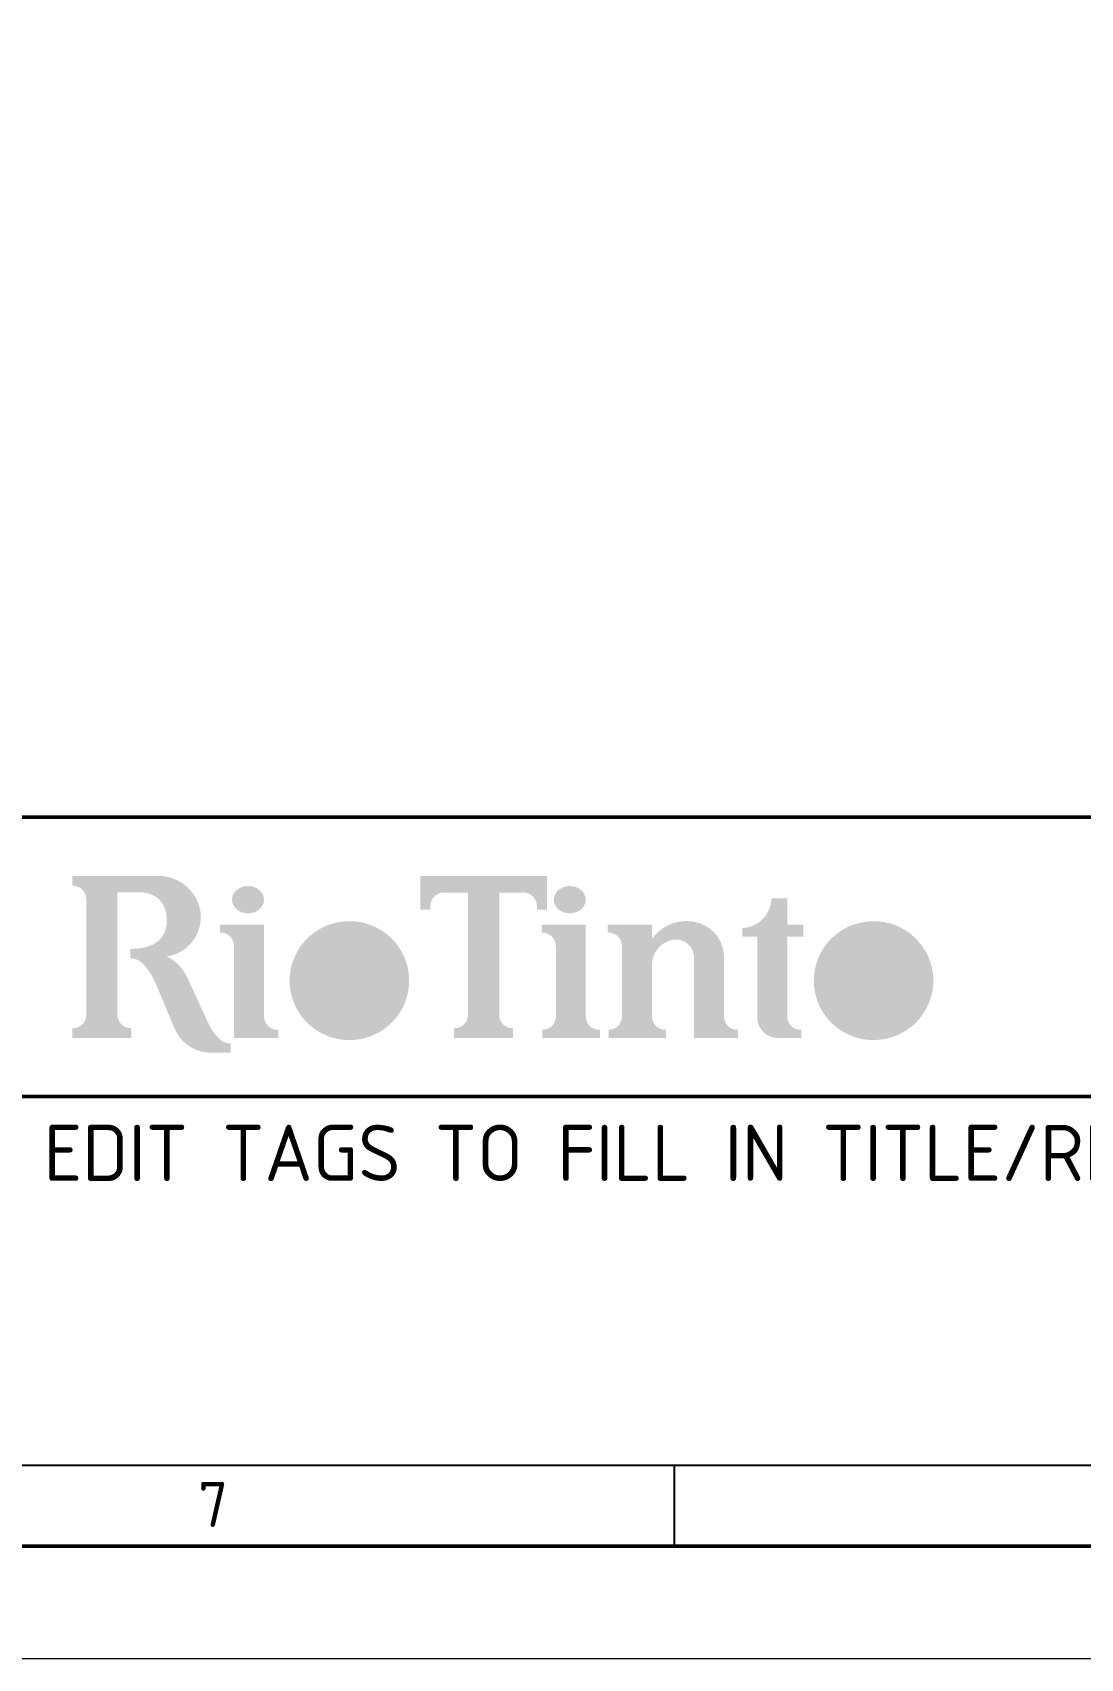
# Paper-space layout 'A3' of a CAD drawing. Header units: millimetres. Extents: x 0 to 420, y 0 to 297.
# Drawn here: x 263.5 to 310, y 0 to 72.3 of the extents above; entities that cross this region are included whole.
import ezdxf
from ezdxf.enums import TextEntityAlignment as Align

# ---------------------------------------------------------------- set-up
doc = ezdxf.new("R2010")
doc.units = ezdxf.units.MM
doc.header["$MEASUREMENT"] = 0
doc.layers.add('G_Border', color=7, linetype='Continuous', lineweight=18)
doc.styles.add('Style-ISO3098B', font='ISO3098B.shx')
doc.linetypes.add('Optic Underground', pattern='A,-118.1102362204724,216.5354330708661,-118.1102362204724,216.5354330708661,-216.5354330708661,[1,dgnlstyle.shx,S=1.562304711911011,R=0,X=0,Y=0],-98.42519685039369', length=984.251968503937)

# ---------------------------------------------------------------- blocks, each defined once
blk = doc.blocks.new('RTA3')
at = {"layer": 'G_Border', "linetype": 'Continuous', "lineweight": 50, "extrusion": (0, 0, -1)}
h = blk.add_hatch(color=230, dxfattribs=at)
edge = h.paths.add_edge_path()
edge.add_line((-265.2399999999999, 34.79), (-269.0808486797901, 34.79))
edge.add_arc((-269.0808486797901, 32.91258230974014), 1.877417690259861, 90.00000000000061, 171.578664458457)
edge.add_ellipse((-269.1902475002449, 32.98156585300973), major_axis=(0.2379734133435599, 1.770964936510216), ratio=0.9848794287934535, start_angle=90.91815270923263, end_angle=180)
edge.add_line((-269.4282209135885, 31.21060091649951), (-269.6046951370667, 31.12423469621164))
edge.add_ellipse((-269.8025647958031, 29.92143657683884), major_axis=(0.5700864750362872, 1.234582175237884), ratio=0.474147875595414, start_angle=30.22773428812369, end_angle=90)
edge.add_line((-270.3879393114402, 30.19174186788298), (-271.3002877797206, 28.21595537606539))
edge.add_ellipse((-271.856514057858, 28.47280103979352), major_axis=(-0.5094183583158117, -1.103198992531039), ratio=0.5041939685434071, start_angle=13.106070477327421, end_angle=90, ccw=False)
edge.add_line((-272.2265361633204, 27.34009732209085), (-272.2765587521481, 27.34009732209085))
edge.add_line((-272.2765587521482, 27.34009732209085), (-272.2765587521481, 26.93488454379577))
edge.add_line((-272.2765587521481, 26.93488454379577), (-271.3712164553345, 26.93488454379577))
edge.add_arc((-271.3712164553344, 28.59009068665166), 1.655206142855882, 269.9999999999978, 293.8892185634298)
edge.add_arc((-271.4180217304712, 28.69576647425994), 1.77078341513404, 293.8892185634298, 337.2442445214399)
edge.add_line((-269.7850723403475, 28.01082108037219), (-268.9409662630208, 30.02321890240442))
edge.add_arc((-266.1136874736903, 28.80757522072183), 3.077546898653696, 138.0822184304849, 156.7337694460291, ccw=False)
edge.add_arc((-267.8023474869027, 30.32366943521788), 0.8081605702708407, 90.83812571439978, 138.0822184304848, ccw=False)
edge.add_line((-267.8141688811681, 31.13174354195445), (-267.8141688811681, 31.54971817945012))
edge.add_line((-267.8141688811681, 31.54971817945012), (-267.961335156102, 31.54971817945012))
edge.add_arc((-267.88358402149, 33.98778837145321), 2.43930963595593, 250.5052163634112, 268.1734313394782, ccw=False)
edge.add_arc((-268.330473818112, 32.72544528602503), 1.100197782654232, 191.3858078027486, 250.50521636341028, ccw=False)
edge.add_arc((-267.8607675100056, 32.82003360113571), 1.579333426527982, 157.9547192591685, 191.3858071247187, ccw=False)
edge.add_arc((-268.4440464543621, 33.05622998674926), 0.950045686693206, 123.4436525449249, 157.9547199883758, ccw=False)
edge.add_arc((-268.23193581279, 32.73507999047673), 1.334920009523294, 90.00001059520798, 123.44365254492479, ccw=False)
edge.add_line((-268.2319360596451, 34.07), (-267.2456074478092, 34.07))
edge.add_line((-267.2456074478092, 34.07), (-267.245607447809, 28.616))
edge.add_arc((-267.839607447809, 28.616), 0.594, 270, 360, ccw=False)
edge.add_line((-267.839607447809, 28.02200000000001), (-267.8652148956182, 28.02200000000001))
edge.add_line((-267.8652148956182, 28.02200000000001), (-267.8652148956182, 27.59))
edge.add_line((-267.8652148956182, 27.59), (-265.2399999999999, 27.59))
edge.add_line((-265.2399999999999, 27.59), (-265.2399999999999, 28.02200000000001))
edge.add_line((-265.2399999999999, 28.02200000000001), (-265.265607447809, 28.02200000000001))
edge.add_arc((-265.265607447809, 28.616), 0.594, 180, 270, ccw=False)
edge.add_line((-265.859607447809, 28.616), (-265.8596074478091, 33.764))
edge.add_arc((-265.2656074478091, 33.764), 0.594, 90, 180, ccw=False)
edge.add_line((-265.2656074478091, 34.35800000000001), (-265.2399999999999, 34.35800000000001))
edge.add_line((-265.2399999999999, 34.35800000000001), (-265.2399999999999, 34.79))
at = {"layer": 'G_Border', "linetype": 'Continuous', "lineweight": 50}
for points in [[(286.3378489890328, 34.79), (280.7038489890328, 34.79), (280.7038489890328, 33.296), (281.1538489890328, 33.296), (281.1538489890328, 33.458, -0.414213562373095), (281.7478489890328, 34.052), (282.8278489890328, 34.052), (282.8278489890329, 28.616, -0.414213562373095), (282.2338489890329, 28.02200000000001), (282.2082415412238, 28.02200000000001), (282.2082415412238, 27.59), (284.833456436842, 27.59), (284.833456436842, 28.02200000000001), (284.8078489890328, 28.02200000000001, -0.414213562373095), (284.2138489890328, 28.616), (284.2138489890328, 34.052), (285.2938489890329, 34.052, -0.414213562373095), (285.8878489890328, 33.458), (285.8878489890328, 33.296), (286.3378489890328, 33.296)], [(273.7620663166442, 32.63), (271.8000663166441, 32.63), (271.8000663166441, 32.27), (271.8360663166441, 32.27, -0.414213562373095), (272.4300663166441, 31.67600000000001), (272.4300663166441, 27.59), (274.3920663166441, 27.59), (274.3920663166441, 27.95), (274.3560663166441, 27.95, -0.414213562373095), (273.7620663166442, 28.544)]]:
    blk.add_hatch(color=230, dxfattribs=at).paths.add_polyline_path(points)
h = blk.add_hatch(color=230, dxfattribs=at)
edge = h.paths.add_edge_path()
edge.add_ellipse((273.0498888247169, 33.73537612927888), major_axis=(0.7100844814500571, 0.002028812804145447), ratio=0.8542996440839783, start_angle=0, end_angle=360)
h = blk.add_hatch(color=230, dxfattribs=at)
edge = h.paths.add_edge_path()
edge.add_ellipse((287.3507095348685, 33.73537612927888), major_axis=(0.7100844814500571, 0.002028812804145447), ratio=0.8542996440839783, start_angle=0, end_angle=360)
at = {"layer": 'G_Border', "linetype": 'Continuous', "lineweight": 50, "extrusion": (0, 0, -1)}
for points in [[(-295.0159436783329, 32.46807647176097, -0.3923043261708608), (-296.3143070752617, 33.78934266772301), (-297.0139436783329, 33.78934266772301), (-297.0139436783329, 32.63), (-297.7339436783328, 32.63), (-297.7339436783328, 32.09), (-297.0139436783329, 32.09), (-297.0139436783329, 28.544, -0.414213562373095), (-297.6079436783328, 27.95), (-297.6439436783328, 27.95), (-297.6439436783328, 27.59), (-296.5907547105484, 27.58999999999998, 0.4142135623730883), (-295.6819436783329, 28.49881103221558), (-295.6819436783329, 32.09), (-295.0159436783329, 32.09)], [(-286.1008870267958, 32.63), (-288.0628870267958, 32.63), (-288.0628870267958, 28.544, -0.414213562373095), (-288.6568870267959, 27.95), (-288.6928870267959, 27.95), (-288.6928870267959, 27.59), (-286.1368870267958, 27.59), (-286.1368870267958, 27.95, -0.414213562373095), (-286.7308870267958, 28.544), (-286.7308870267958, 31.67600000000001, -0.414213562373095), (-286.1368870267958, 32.27), (-286.1008870267958, 32.27)], [(-289.0394506325276, 32.63), (-291.0014506325277, 32.63), (-291.0014506325275, 31.98673145814578, 0.342627732839414), (-293.1920415062932, 32.66287418201515, 0.3120756304735078), (-294.2006446548298, 31.20429480267614), (-294.2006446548298, 28.544, -0.414213562373095), (-294.7946446548298, 27.95), (-294.8306446548298, 27.95), (-294.8306446548298, 27.59), (-292.8686446548298, 27.59), (-292.8686446548298, 31.16882990461245, -0.4676522133068243), (-291.9297579388802, 31.95312375769124, -0.3627206665122539), (-291.0014506325277, 30.84183697421007), (-291.0014506325277, 28.544, -0.414213562373095), (-291.5954506325277, 27.95), (-291.6314506325277, 27.95), (-291.6314506325277, 27.59), (-289.0754506325275, 27.59), (-289.0754506325276, 27.95, -0.414213562373095), (-289.6694506325276, 28.544), (-289.6694506325276, 31.67600000000001, -0.414213562373095), (-289.0754506325276, 32.27), (-289.0394506325276, 32.27)]]:
    blk.add_hatch(color=230, dxfattribs=at).paths.add_polyline_path(points)
at = {"layer": 'G_Border', "linetype": 'Continuous', "lineweight": 50}
h = blk.add_hatch(color=230, dxfattribs=at)
edge = h.paths.add_edge_path()
edge.add_ellipse((277.555651412066, 30.13740627919643), major_axis=(2.653318243701582, 0.136724933652902), ratio=0.9952663458727441, start_angle=274.3631028347082, end_angle=634.2848390038803)
edge.add_line((277.8895910920215, 27.51424439211152), (277.8895910920215, 28.11155936921926))
edge.add_ellipse((277.5471061037126, 30.12886097084311), major_axis=(0.3460849883089048, -2.016692771380265), ratio=0.6071306263519742, start_angle=-7.958078640513122e-13, end_angle=359.831607198802, ccw=False)
edge.add_line((277.8931910920216, 28.11216819946284), (277.8931910920216, 27.51470258769947))
h = blk.add_hatch(color=230, dxfattribs=at)
edge = h.paths.add_edge_path()
edge.add_ellipse((300.8506926136604, 30.13740627919643), major_axis=(2.653318243701582, 0.136724933652902), ratio=0.9952663458727441, start_angle=274.3631028347082, end_angle=634.2848390038803)
edge.add_line((301.184632293616, 27.51424439211152), (301.184632293616, 28.11155936921926))
edge.add_ellipse((300.8421473053072, 30.12886097084311), major_axis=(0.3460849883089048, -2.016692771380265), ratio=0.6071306263519742, start_angle=-7.958078640513122e-13, end_angle=359.831607198802, ccw=False)
edge.add_line((301.1882322936161, 28.11216819946284), (301.1882322936161, 27.51470258769947))
at = {"layer": 'G_Border', "color": 30, "linetype": 'Continuous', "lineweight": 50}
for p, q in [((411.4, 37.4), (8.60000000000003, 37.4)), ((262.72, 24.98), (411.4, 24.98))]:
    blk.add_line(p, q, dxfattribs=at)
at = {"layer": 'G_Border', "color": 230, "linetype": 'Continuous', "lineweight": 25}
blk.add_line((292, 5), (292, 8.6), dxfattribs=at)
at = {"layer": 'G_Border', "color": 7, "linetype": 'Continuous', "lineweight": 18}
blk.add_3dface([(0, 0), (419.9999999999999, 0), (419.9999999999999, 297), (0, 297)], dxfattribs=at)
at = {"layer": 'G_Border', "color": 30, "linetype": 'Continuous', "lineweight": 50}
blk.add_3dface([(5, 5), (414.9999999999999, 5), (414.9999999999999, 292), (5, 292)], dxfattribs=at)
at = {"layer": 'G_Border', "color": 230, "linetype": 'Continuous', "lineweight": 25}
blk.add_3dface([(8.6, 8.6), (411.4, 8.6), (411.4, 288.4000000000001), (8.6, 288.4000000000001)], dxfattribs=at)
at = {"layer": 'G_Border', "color": 7, "linetype": 'Continuous', "lineweight": 25, "style": 'Style-ISO3098B'}
blk.add_text('7', height=2, dxfattribs=at).set_placement((271.5, 6.850000000000001), align=Align.MIDDLE_CENTER)
for tag, p in [('068 Ref1', (16.7, 36.5)), ('026 Rev1', (80.01999999999988, 36.5)), ('027 By1', (85.77999999999989, 36.5)), ('028 Date1', (94.41999999999989, 36.5)), ('029 Description1', (109.5399999999999, 36.5)), ('030 Ckd1', (188.7399999999999, 36.5)), ('031 App1', (195.9399999999999, 36.5)), ('009 Drawn', (225.4599999999999, 36.5)), ('010 Drawn Date', (247.0599999999999, 36.5)), ('069 Ref2', (16.7, 32.9)), ('032 Rev2', (80.01999999999988, 32.9)), ('033 By2', (85.77999999999989, 32.9)), ('034 Date2', (94.41999999999989, 32.9)), ('035 Description2', (109.5399999999999, 32.9)), ('036 Ckd2', (188.7399999999999, 32.9)), ('037 App2', (195.9399999999999, 32.9)), ('011 Traced', (225.4599999999999, 32.9)), ('012 Traced Date', (247.0599999999999, 32.9)), ('070 Ref3', (16.7, 29.3)), ('038 Rev3', (80.01999999999988, 29.3)), ('039 By3', (85.77999999999989, 29.3)), ('040 Date3', (94.41999999999989, 29.3)), ('041 Description3', (109.5399999999999, 29.3)), ('042 Ckd3', (188.7399999999999, 29.3)), ('043 App3', (195.9399999999999, 29.3)), ('013 Checked', (225.4599999999999, 29.3)), ('014 Checked Date', (247.0599999999999, 29.3)), ('071 Ref4', (16.7, 25.7)), ('044 Rev4', (80.01999999999988, 25.7)), ('045 By4', (85.77999999999989, 25.7)), ('046 Date4', (94.41999999999989, 25.7)), ('047 Description4', (109.5399999999999, 25.7)), ('048 Ckd4', (188.7399999999999, 25.7)), ('049 App4', (195.9399999999999, 25.7)), ('015 Supt Draft', (225.4599999999999, 25.7)), ('016 Supt Draft Date', (247.0599999999999, 25.7)), ('005 Scale', (375.9499996490807, 24.08000000000001)), ('072 Ref5', (16.7, 22.1)), ('050 Rev5', (80.01999999999988, 22.1)), ('051 By5', (85.77999999999989, 22.1)), ('052 Date5', (94.41999999999989, 22.1)), ('053 Description5', (109.5399999999999, 22.1)), ('054 Ckd5', (188.7399999999999, 22.1)), ('055 App5', (195.9399999999999, 22.1)), ('017 Proj Eng', (225.4599999999999, 22.1)), ('018 Proj Eng Date', (247.0599999999999, 22.1)), ('073 Ref6', (16.7, 18.5)), ('056 Rev6', (80.01999999999988, 18.5)), ('057 By6', (85.77999999999989, 18.5)), ('058 Date6', (94.41999999999989, 18.5)), ('059 Description6', (109.5399999999999, 18.5)), ('060 Ckd6', (188.7399999999999, 18.5)), ('061 App6', (195.9399999999999, 18.5)), ('019 Approved', (225.4599999999999, 18.5)), ('020 Approved Date', (247.0599999999999, 18.5)), ('074 Ref7', (16.7, 14.9)), ('062 Rev7', (80.01999999999988, 14.9)), ('063 By7', (85.77999999999989, 14.9)), ('064 Date7', (94.41999999999989, 14.9)), ('065 Description7', (109.5399999999999, 14.9)), ('066 Ckd7', (188.7399999999999, 14.9)), ('067 App7', (195.9399999999999, 14.9)), ('021 App for Const', (225.4599999999999, 14.9)), ('022 App for Const Date', (247.0599999999999, 14.9)), ('075 Ref8', (16.7, 11.3)), ('023 Blank Person Title', (203.1399999999999, 11.3)), ('024 Blank Person Name', (225.4599999999999, 11.3)), ('025 Blank Person Date', (247.0599999999999, 11.3))]:
    blk.add_attdef(tag, text='', height=1.8, dxfattribs=at).set_placement(p, align=Align.TOP_LEFT)
at = {"layer": 'G_Border', "color": 7, "linetype": 'Continuous', "lineweight": 35, "style": 'Style-ISO3098B', "flags": 8}
blk.add_attdef('001 Title Line 1', text='', height=2.5, dxfattribs=at).set_placement((263.97, 23.73), align=Align.TOP_LEFT)
at = {"layer": 'G_Border', "color": 7, "linetype": 'Continuous', "lineweight": 35, "style": 'Style-ISO3098B'}
for tag, p in [('002 Title Line 2', (263.97, 19.98)), ('003 Title Line 3', (263.97, 16.23)), ('004 Title Line 4', (263.97, 12.48))]:
    blk.add_attdef(tag, text='', height=2.5, dxfattribs=at).set_placement(p, align=Align.TOP_LEFT)
at = {"layer": 'G_Border', "color": 7, "linetype": 'Continuous', "lineweight": 35, "style": 'Style-ISO3098B', "width": 0.8000000000000003}
for tag, p in [('006 Drawing Number', (366.9399999999999, 16.93)), ('007 Title Rev', (404.8799999999999, 16.93))]:
    blk.add_attdef(tag, text='', height=3.5, dxfattribs=at).set_placement(p, align=Align.TOP_LEFT)
at = {"layer": 'G_Border', "color": 7, "linetype": 'Continuous', "lineweight": 25, "style": 'Style-ISO3098B'}
blk.add_attdef('008 Project Number', (0, 0), '', height=1.8, dxfattribs=at)

psp = doc.layouts.new('A3')

# ---------------------------------------------------------------- block references
at = {"linetype": 'Optic Underground'}
ref = psp.add_blockref('RTA3', (0, 0), dxfattribs=at)
ref.add_attrib('001 Title Line 1', 'EDIT TAGS TO FILL IN TITLE/REV/REF INFORMATION', dxfattribs={"layer": 'G_Border', "color": 7, "linetype": 'Continuous', "lineweight": 35, "height": 2.5, "style": 'Style-ISO3098B'}).set_placement((263.97, 23.73), align=Align.TOP_LEFT)

doc.saveas('drawing.dxf')
